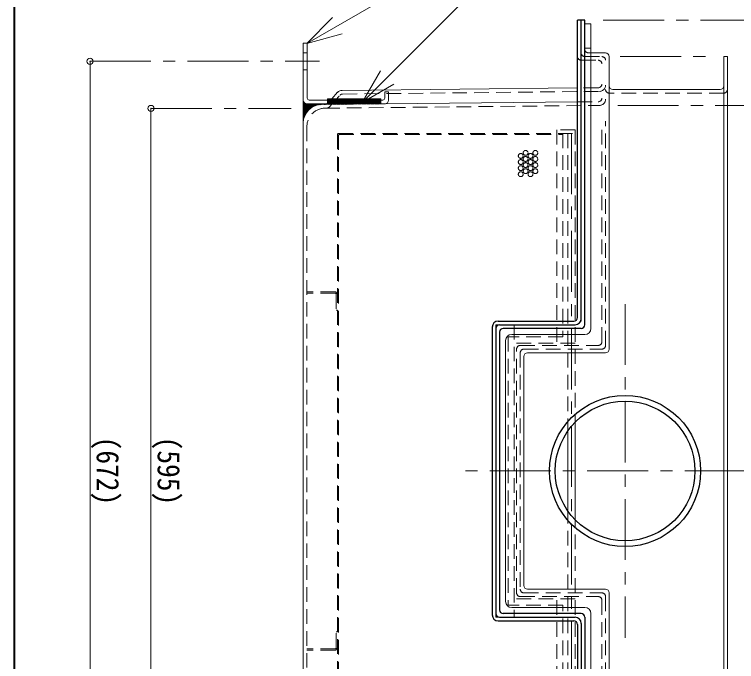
# Model space of a CAD drawing. Units: millimetres, scale not verified. Extents: x -2115 to 1935, y -1423 to 1387.
# Drawn here: x -2115 to -1523, y 385 to 916 of the extents above; entities that cross this region are included whole.
import ezdxf
from ezdxf.enums import TextEntityAlignment as Align

# ---------------------------------------------------------------- set-up
doc = ezdxf.new("R2010")
doc.units = ezdxf.units.MM
doc.header["$LTSCALE"] = 10
doc.header["$PDMODE"] = 32
doc.header["$PDSIZE"] = 5
doc.linetypes.add('CHAIN1', pattern=[8, 5, -1, 1, -1])
doc.linetypes.add('DASHED1', pattern=[1.8, 1.2, -0.6])
doc.layers.add('0-0____1', color=4, linetype='Continuous', lineweight=9)
doc.styles.add('ＭＳ ゴシック', font='')
doc.styles.get('ＭＳ ゴシック').set_extended_font_data('MS Gothic')

msp = doc.modelspace()

# ---------------------------------------------------------------- linework, layer by layer
at = {"layer": '0-0____1', "color": 1, "lineweight": 40}
msp.add_line((-2115.06, -1423.24), (-2115.06, 1386.76), dxfattribs=at)
at = {"layer": '0-0____1', "color": 7, "lineweight": 18}
for p, q in [((-1829.69, 844.19), (-1698.55, 975.33)), ((-1875.25, 892.6), (-1854.03, 913.81)), ((-1642.06, 908.76), (-1647.06, 908.76)), ((-1642.06, 658.76), (-1642.06, 908.76)), ((-1875.25, 892.6), (-1846.27, 900.36)), ((-1878.06, 846.11), (-1878.06, 892.91)), ((-1874.86, 892.91), (-1878.06, 892.91)), ((-1874.86, 847.71), (-1874.86, 892.91)), ((-1630.06, 884.76), (-1642.06, 884.76)), ((-1627.06, 641.76), (-1627.06, 881.76)), ((-1533.06, 881.76), (-1530.06, 881.76)), ((-1533.06, 201.76), (-1533.06, 881.76)), ((-1530.06, 881.76), (-1530.06, 201.76)), ((-1829.69, 844.19), (-1814.69, 870.17)), ((-1829.69, 844.19), (-1803.71, 859.19)), ((-1811.26, 852.91), (-1808.06, 852.91)), ((-1811.26, 847.71), (-1811.26, 852.91)), ((-1808.06, 846.11), (-1808.06, 852.91)), ((-1874.86, 842.91), (-1858.06, 842.91)), ((-1873.26, 846.11), (-1858.06, 846.11)), ((-1863.21, 842.38), (-1653.06, 844.53)), ((-1812.86, 846.11), (-1814.46, 846.11)), ((-1811.26, 842.91), (-1814.46, 842.91)), ((-1878.06, 827.38), (-1878.06, 256.14)), ((-1707.06, 653.76), (-1647.06, 653.76)), ((-1712.06, 648.76), (-1712.06, 434.76)), ((-1697.06, 635.76), (-1697.06, 447.76)), ((-1694.06, 638.76), (-1630.06, 638.76)), ((-1694.06, 444.76), (-1630.06, 444.76)), ((-1627.06, 441.76), (-1627.06, 201.76)), ((-1707.06, 429.76), (-1647.06, 429.76)), ((-1642.06, 424.76), (-1642.06, 174.76))]:
    msp.add_line(p, q, dxfattribs=at)
at = {"layer": '0-0____1', "color": 5, "lineweight": 25}
for p, q in [((-1647.06, 911.76), (-1653.06, 911.76)), ((-1653.06, 667.76), (-1653.06, 911.76)), ((-1650.06, 664.76), (-1650.06, 911.76)), ((-1647.06, 661.76), (-1647.06, 911.76)), ((-1718.06, 664.76), (-1656.06, 664.76)), ((-1723.06, 659.76), (-1723.06, 423.76)), ((-1720.06, 658.76), (-1720.06, 424.76)), ((-1717.06, 661.76), (-1655.06, 661.76)), ((-1650.06, 658.76), (-1714.06, 658.76)), ((-1717.06, 655.76), (-1717.06, 427.76)), ((-1717.06, 421.76), (-1655.06, 421.76)), ((-1650.06, 424.76), (-1714.06, 424.76)), ((-1647.06, 421.76), (-1647.06, 171.76)), ((-1718.06, 418.76), (-1656.06, 418.76)), ((-1653.06, 415.76), (-1653.06, 171.76)), ((-1650.06, 416.76), (-1650.06, 171.76))]:
    msp.add_line(p, q, dxfattribs=at)
at = {"layer": '0-0____1', "linetype": 'CHAIN1'}
for p, q in [((-1632.06, 911.76), (-1205.06, 911.76)), ((-2053.06, 877.91), (-1864.86, 877.91)), ((-1618.06, 881.76), (-1548.06, 881.76)), ((-1620.06, 841.76), (-1305.06, 841.76)), ((-2003.06, 839.26), (-1888.06, 839.26)), ((-1658.06, 818.76), (-1658.06, 264.76)), ((-1614.06, 678.76), (-1614.06, 404.76)), ((-1355.06, 541.76), (-1751.06, 541.76))]:
    msp.add_line(p, q, dxfattribs=at)
at = {"layer": '0-0____1', "linetype": 'DASHED1'}
for p, q in [((-1642.06, 888.76), (-1647.06, 888.76)), ((-1878.06, 884.91), (-1874.86, 884.91)), ((-1644.06, 884.76), (-1642.06, 884.76)), ((-1650.06, 878.76), (-1636.06, 878.76)), ((-1647.06, 881.76), (-1633.06, 881.76)), ((-1878.06, 870.91), (-1874.86, 870.91)), ((-1845.76, 851.06), (-1635.01, 853.21)), ((-1636.03, 856.2), (-1653.06, 856.03)), ((-1856.84, 840.39), (-1847.94, 850.09)), ((-1533.06, 851.76), (-1627.06, 851.76)), ((-1860.21, 839.41), (-1635.01, 841.71)), ((-1858.06, 846.11), (-1814.46, 846.11)), ((-1858.06, 842.91), (-1814.46, 842.91)), ((-1857.58, 844.02), (-1854.74, 847.11)), ((-1653.06, 844.53), (-1636.03, 844.7)), ((-1875.06, 824.41), (-1875.06, 259.11)), ((-1633.06, 647.76), (-1633.06, 825.76)), ((-1630.06, 644.76), (-1630.06, 828.76)), ((-1850.06, 817.76), (-1850.06, 265.76)), ((-1849.06, 818.76), (-1655.06, 818.76)), ((-1848.56, 817.76), (-1665.06, 817.76)), ((-1670.06, 821.76), (-1670.06, 646.76)), ((-1655.06, 821.76), (-1670.06, 821.76)), ((-1661.06, 818.76), (-1661.06, 574.49)), ((-1655.06, 821.76), (-1655.06, 581.75)), ((-1849.06, 817.26), (-1849.06, 266.26)), ((-1852.06, 688.76), (-1875.06, 688.76)), ((-1852.06, 687.76), (-1875.06, 687.76)), ((-1851.06, 686.76), (-1851.06, 673.76)), ((-1850.06, 673.76), (-1851.06, 673.76)), ((-1720.06, 661.76), (-1720.06, 658.76)), ((-1717.06, 661.76), (-1720.06, 661.76)), ((-1705.06, 661.76), (-1705.06, 421.76)), ((-1710.06, 651.76), (-1710.06, 431.76)), ((-1655.06, 646.76), (-1705.06, 646.76)), ((-1703.06, 441.76), (-1703.06, 641.76)), ((-1700.06, 644.76), (-1636.06, 644.76)), ((-1697.06, 641.76), (-1633.06, 641.76)), ((-1700.06, 638.76), (-1700.06, 444.76)), ((-1661.06, 264.76), (-1661.06, 509.03)), ((-1655.06, 261.76), (-1655.06, 501.77)), ((-1700.06, 438.76), (-1636.06, 438.76)), ((-1697.06, 441.76), (-1633.06, 441.76)), ((-1630.06, 438.76), (-1630.06, 204.76)), ((-1655.06, 436.76), (-1705.06, 436.76)), ((-1670.06, 261.76), (-1670.06, 436.76)), ((-1633.06, 435.76), (-1633.06, 207.76)), ((-1665.06, 431.76), (-1710.06, 431.76)), ((-1665.06, 264.76), (-1665.06, 431.76)), ((-1720.06, 421.76), (-1720.06, 424.76)), ((-1717.06, 421.76), (-1720.06, 421.76)), ((-1851.06, 396.76), (-1851.06, 409.76)), ((-1850.06, 409.76), (-1851.06, 409.76)), ((-1852.06, 395.76), (-1875.06, 395.76)), ((-1852.06, 394.76), (-1875.06, 394.76))]:
    msp.add_line(p, q, dxfattribs=at)
at = {"layer": '0-0____1'}
for p, q in [((-2053.06, 877.91), (-2053.06, 205.61)), ((-1846.22, 854.05), (-1653.06, 856.03)), ((-1536.06, 854.76), (-1624.06, 854.76)), ((-1854.74, 847.11), (-1849.86, 852.44)), ((-1878.06, 846.11), (-1878.06, 827.38)), ((-1878.06, 846.05), (-1878.06, 846.05)), ((-1878.06, 845.73), (-1878.04, 845.75)), ((-1878.06, 844.99), (-1877.69, 844.62)), ((-1878.06, 844.66), (-1877.82, 844.9)), ((-1878.06, 843.6), (-1877.44, 844.22)), ((-1878.06, 843.93), (-1872.87, 838.73)), ((-1878.06, 842.54), (-1876.93, 843.67)), ((-1878.06, 841.48), (-1876.29, 843.25)), ((-1878.06, 840.42), (-1875.51, 842.98)), ((-1878.06, 834.06), (-1869.21, 842.91)), ((-1878.06, 835.12), (-1870.27, 842.91)), ((-1878.06, 836.18), (-1871.33, 842.91)), ((-1878.06, 837.24), (-1872.39, 842.91)), ((-1878.06, 838.3), (-1873.45, 842.91)), ((-1878.06, 839.36), (-1874.51, 842.91)), ((-1878.06, 842.87), (-1873.42, 838.23)), ((-1878.06, 841.81), (-1873.95, 837.7)), ((-1876.35, 843.28), (-1872.28, 839.21)), ((-1874.92, 842.91), (-1871.67, 839.66)), ((-1873.86, 842.91), (-1871.04, 840.09)), ((-1872.8, 842.91), (-1870.37, 840.48)), ((-1871.74, 842.91), (-1869.67, 840.84)), ((-1870.87, 840.19), (-1868.15, 842.91)), ((-1870.68, 842.91), (-1868.95, 841.18)), ((-1869.62, 842.91), (-1868.19, 841.48)), ((-1868.73, 841.27), (-1867.09, 842.91)), ((-1868.56, 842.91), (-1867.39, 841.74)), ((-1867.5, 842.91), (-1866.56, 841.97)), ((-1867.11, 841.82), (-1866.03, 842.91)), ((-1866.44, 842.91), (-1865.68, 842.15)), ((-1865.73, 842.14), (-1864.97, 842.91)), ((-1865.38, 842.91), (-1864.75, 842.29)), ((-1864.5, 842.31), (-1863.9, 842.91)), ((-1864.32, 842.91), (-1863.77, 842.36)), ((-1863.38, 842.38), (-1862.84, 842.91)), ((-1863.26, 842.91), (-1862.73, 842.39)), ((-1862.3, 842.39), (-1861.78, 842.91)), ((-1862.19, 842.91), (-1861.68, 842.4)), ((-1861.23, 842.4), (-1860.72, 842.91)), ((-1861.13, 842.91), (-1860.63, 842.41)), ((-1860.16, 842.41), (-1859.66, 842.91)), ((-1860.07, 842.91), (-1859.58, 842.42)), ((-1859.09, 842.42), (-1858.6, 842.91)), ((-1859.01, 842.91), (-1858.53, 842.43)), ((-1814.46, 847.11), (-1858.06, 847.11)), ((-1858.06, 843.45), (-1854.4, 847.11)), ((-1858.06, 844.51), (-1855.46, 847.11)), ((-1858.06, 845.57), (-1856.52, 847.11)), ((-1858.06, 846.63), (-1857.58, 847.11)), ((-1858.06, 842.43), (-1858.06, 847.11)), ((-1858.02, 842.43), (-1853.34, 847.11)), ((-1856.95, 842.44), (-1852.28, 847.11)), ((-1855.87, 842.46), (-1851.22, 847.11)), ((-1854.8, 842.47), (-1850.16, 847.11)), ((-1853.73, 842.48), (-1849.1, 847.11)), ((-1852.66, 842.49), (-1848.04, 847.11)), ((-1851.59, 842.5), (-1846.98, 847.11)), ((-1850.52, 842.51), (-1845.92, 847.11)), ((-1849.44, 842.52), (-1844.86, 847.11)), ((-1848.37, 842.53), (-1843.79, 847.11)), ((-1847.3, 842.54), (-1842.73, 847.11)), ((-1846.23, 842.55), (-1841.67, 847.11)), ((-1845.16, 842.56), (-1840.61, 847.11)), ((-1844.09, 842.58), (-1839.55, 847.11)), ((-1843.02, 842.59), (-1838.49, 847.11)), ((-1841.94, 842.6), (-1837.43, 847.11)), ((-1840.87, 842.61), (-1836.37, 847.11)), ((-1839.8, 842.62), (-1835.31, 847.11)), ((-1838.73, 842.63), (-1834.25, 847.11)), ((-1837.66, 842.64), (-1833.19, 847.11)), ((-1836.59, 842.65), (-1832.13, 847.11)), ((-1835.51, 842.66), (-1831.07, 847.11)), ((-1834.44, 842.67), (-1830.01, 847.11)), ((-1833.37, 842.69), (-1828.95, 847.11)), ((-1832.3, 842.7), (-1827.88, 847.11)), ((-1831.23, 842.71), (-1826.82, 847.11)), ((-1830.16, 842.72), (-1825.76, 847.11)), ((-1829.08, 842.73), (-1824.7, 847.11)), ((-1828.01, 842.74), (-1823.64, 847.11)), ((-1826.94, 842.75), (-1822.58, 847.11)), ((-1825.87, 842.76), (-1821.52, 847.11)), ((-1824.8, 842.77), (-1820.46, 847.11)), ((-1823.73, 842.78), (-1819.4, 847.11)), ((-1822.66, 842.79), (-1818.34, 847.11)), ((-1821.58, 842.81), (-1817.28, 847.11)), ((-1820.51, 842.82), (-1816.22, 847.11)), ((-1819.44, 842.83), (-1815.16, 847.11)), ((-1818.37, 842.84), (-1814.46, 846.75)), ((-1817.3, 842.85), (-1814.46, 845.69)), ((-1816.23, 842.86), (-1814.46, 844.63)), ((-1815.15, 842.87), (-1814.46, 843.56)), ((-1814.46, 842.88), (-1814.46, 847.11)), ((-2003.06, 244.26), (-2003.06, 839.26)), ((-1878.06, 840.75), (-1874.45, 837.14)), ((-1878.06, 839.68), (-1874.93, 836.55)), ((-1878.06, 838.62), (-1875.38, 835.94)), ((-1878.06, 837.56), (-1875.8, 835.3)), ((-1878.06, 836.5), (-1876.19, 834.63)), ((-1878.06, 835.44), (-1876.55, 833.93)), ((-1878.06, 833), (-1875.87, 835.19)), ((-1878.06, 834.38), (-1876.88, 833.21)), ((-1878.06, 833.32), (-1877.18, 832.44)), ((-1878.06, 831.94), (-1876.95, 833.05)), ((-1878.06, 832.26), (-1877.44, 831.64)), ((-1878.06, 830.88), (-1877.5, 831.43)), ((-1878.06, 831.2), (-1877.66, 830.8)), ((-1878.06, 830.14), (-1877.84, 829.92)), ((-1878.06, 829.82), (-1877.82, 830.06)), ((-1878.06, 829.08), (-1877.97, 828.99)), ((-1878.06, 828.75), (-1877.99, 828.82)), ((-1878.06, 828.02), (-1878.05, 828)), ((-1878.06, 827.69), (-1878.06, 827.7)), ((-1655.06, 581.75), (-1655.06, 501.77)), ((-1661.06, 574.49), (-1661.06, 509.03))]:
    msp.add_line(p, q, dxfattribs=at)
at = {"layer": '0-0____1', "color": 7, "lineweight": 18}
msp.add_lwpolyline([(-1875.25, 892.6), (-1776.67, 949.51), (-1776.67, 992.18)], dxfattribs=at)
at = {"layer": '0-0____1', "linetype": 'DASHED1'}
msp.add_lwpolyline([(-1665.06, 818.76), (-1665.06, 651.76), (-1710.06, 651.76)], dxfattribs=at)
for centre in [(-1699.65, 800.25), (-1695.65, 802.75), (-1691.65, 800.25), (-1687.65, 802.75), (-1699.65, 795.25), (-1695.65, 797.75), (-1695.65, 792.75), (-1691.65, 795.25), (-1687.65, 797.75), (-1687.65, 792.75), (-1699.65, 790.25), (-1695.65, 787.75), (-1691.65, 790.25), (-1687.65, 787.75), (-1699.65, 785.25), (-1691.65, 785.25)]:
    msp.add_circle(centre, 2, dxfattribs=at)
at = {"layer": '0-0____1', "color": 5, "lineweight": 25}
for radius in [62, 57.27]:
    msp.add_circle((-1614.06, 541.76), radius, dxfattribs=at)
at = {"layer": '0-0____1', "linetype": 'DASHED1'}
for centre, radius, start, end in [((-1647.06, 884.76), 3, 180, 270), ((-1644.06, 887.76), 3, 180, 270), ((-1650.06, 881.76), 3, 180, 270), ((-1636.06, 875.76), 3, 0, 90), ((-1633.06, 878.76), 3, 0, 90), ((-1636.06, 859.2), 3, 270.58463, 0), ((-1635.06, 858.21), 5, 270.58463, 0), ((-1627.06, 854.76), 3, 180, 270), ((-1533.06, 854.76), 3, 270, 0), ((-1845.73, 848.06), 3, 90.58463, 137.44956), ((-1636.06, 847.7), 3, 270.58463, 0), ((-1861.26, 847.4), 5, 270.58463, 317.44956), ((-1635.06, 846.71), 5, 270.58463, 0), ((-1860.06, 824.41), 15, 90.58463, 180), ((-1859.05, 842.42), 3, 270.58463, 317.44956), ((-1849.06, 817.76), 1, 90, 180), ((-1848.56, 817.26), 0.5, 90, 180), ((-1852.06, 686.76), 2, 0, 90), ((-1852.06, 686.76), 1, 0, 90), ((-1636.06, 647.76), 3, 270, 0), ((-1700.06, 641.76), 3, 90, 180), ((-1697.06, 638.76), 3, 90, 180), ((-1633.06, 644.76), 3, 270, 0), ((-1697.06, 444.76), 3, 180, 270), ((-1700.06, 441.76), 3, 180, 270), ((-1636.06, 435.76), 3, 0, 90), ((-1633.06, 438.76), 3, 0, 90), ((-1852.06, 396.76), 1, 270, 0), ((-1852.06, 396.76), 2, 270, 0)]:
    msp.add_arc(centre, radius, start, end, dxfattribs=at)
at = {"layer": '0-0____1', "color": 7, "lineweight": 18}
for centre, radius, start, end in [((-1630.06, 881.76), 3, 0, 90), ((-1873.26, 847.71), 1.6, 180, 270), ((-1812.86, 847.71), 1.6, 270, 0), ((-1874.86, 846.11), 3.2, 180, 270), ((-1863.06, 827.38), 15, 90.58463, 180), ((-1811.26, 846.11), 3.2, 270, 0), ((-1647.06, 658.76), 5, 270, 0), ((-1707.06, 648.76), 5, 90, 180), ((-1630.06, 641.76), 3, 270, 0), ((-1694.06, 635.76), 3, 90, 180), ((-1694.06, 447.76), 3, 180, 270), ((-1630.06, 441.76), 3, 0, 90), ((-1707.06, 434.76), 5, 180, 270), ((-1647.06, 424.76), 5, 0, 90)]:
    msp.add_arc(centre, radius, start, end, dxfattribs=at)
at = {"layer": '0-0____1'}
for centre, radius, start, end in [((-1846.17, 849.05), 5, 90.58463, 137.44956), ((-1624.06, 857.76), 3, 180, 270), ((-1536.06, 857.76), 3, 270, 0)]:
    msp.add_arc(centre, radius, start, end, dxfattribs=at)
at = {"layer": '0-0____1', "color": 5, "lineweight": 25}
for centre, radius, start, end in [((-1718.06, 659.76), 5, 90, 180), ((-1656.06, 667.76), 3, 270, 0), ((-1655.06, 666.76), 5, 270, 0), ((-1717.06, 658.76), 3, 90, 180), ((-1714.06, 655.76), 3, 90, 180), ((-1650.06, 661.76), 3, 270, 0), ((-1714.06, 427.76), 3, 180, 270), ((-1718.06, 423.76), 5, 180, 270), ((-1717.06, 424.76), 3, 180, 270), ((-1655.06, 416.76), 5, 0, 90), ((-1650.06, 421.76), 3, 0, 90), ((-1656.06, 415.76), 3, 0, 90)]:
    msp.add_arc(centre, radius, start, end, dxfattribs=at)
at = {"layer": '0-0____1', "color": 1}
for p in [(-2053.06, 877.91), (-2003.06, 839.26)]:
    msp.add_point(p, dxfattribs=at)

# ---------------------------------------------------------------- texts
at = {"layer": '0-0____1', "color": 7, "style": 'ＭＳ ゴシック', "width": 0.9}
for s, p in [('(672)', (-2053.06, 569.88)), ('(595)', (-2003.06, 569.88))]:
    msp.add_text(s, height=18.33, rotation=270, dxfattribs=at).set_placement(p, align=Align.BOTTOM_LEFT)

doc.saveas('drawing.dxf')
